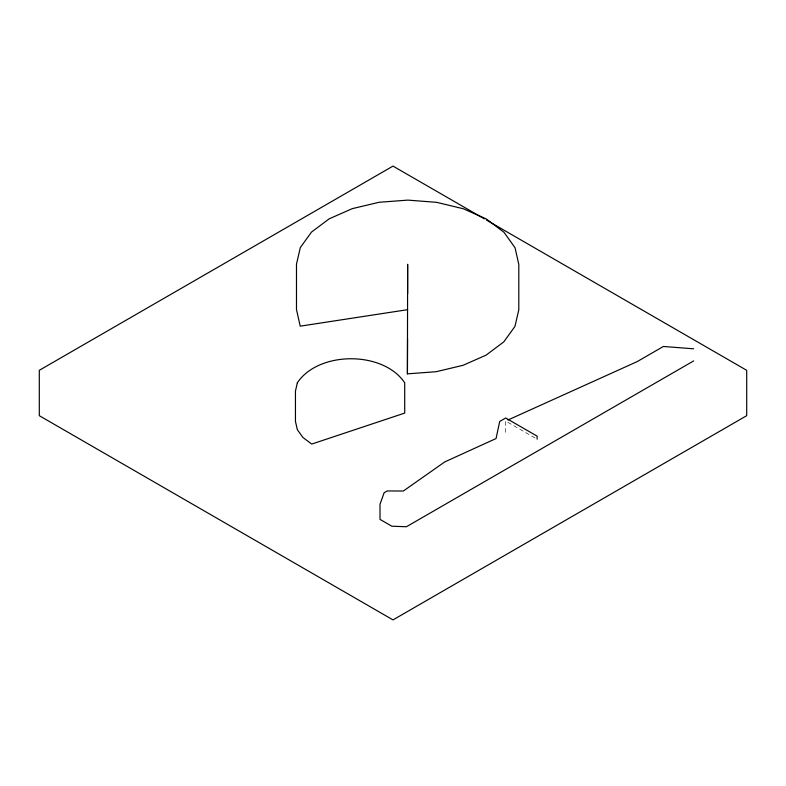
<?xml version="1.0" encoding="UTF-8"?>
<svg xmlns="http://www.w3.org/2000/svg" width="786" height="786" viewBox="0 0 786 786"><rect width="100%" height="100%" fill="white"/><g stroke="black" fill="none" stroke-linecap="round" stroke-linejoin="round"><path stroke-width="0.59" stroke-dasharray="3.93 2.95" d="M535.03 437.969L505.693 421.031L505.693 433.135"/><path stroke-width="1.18" d="M407.639 309.674L300.213 326.161L296.479 309.546L296.479 264.165L300.331 247.561L311.482 232.096L329.196 218.822L352.256 208.654L379.088 202.277L407.855 200.116L436.623 202.336L463.406 208.781L486.396 219.009L504.013 232.312L515.066 247.806L518.799 264.42L518.799 309.802L514.958 326.406L503.797 341.871L486.082 355.144L463.033 365.313L436.201 371.699L407.423 373.851L407.541 338.737M693.665 360.912L406.411 526.748L391.86 526.217L380.011 519.379L380.011 504.248L384.128 492.734L387.213 490.945L403.336 491.024L444.768 461.903L496.054 438.549L499.7 421.463L505.693 418.005L537.133 436.161L537.133 439.187M507.923 420.029L637.21 361.589L663.404 346.469L693.665 348.807M484.343 218.842L393 166.101L39.3 370.314L39.3 415.686L393 619.899L746.7 415.686L746.7 370.314L486.475 220.07M407.639 293.728L407.639 264.293L407.423 373.851M297.334 382.821L295.448 391.133L295.448 421.384L297.334 429.687L302.885 437.429L311.718 444.07L404.711 413.082L404.711 382.821C383.401 350.743 318.644 350.743 297.334 382.821"/></g></svg>
